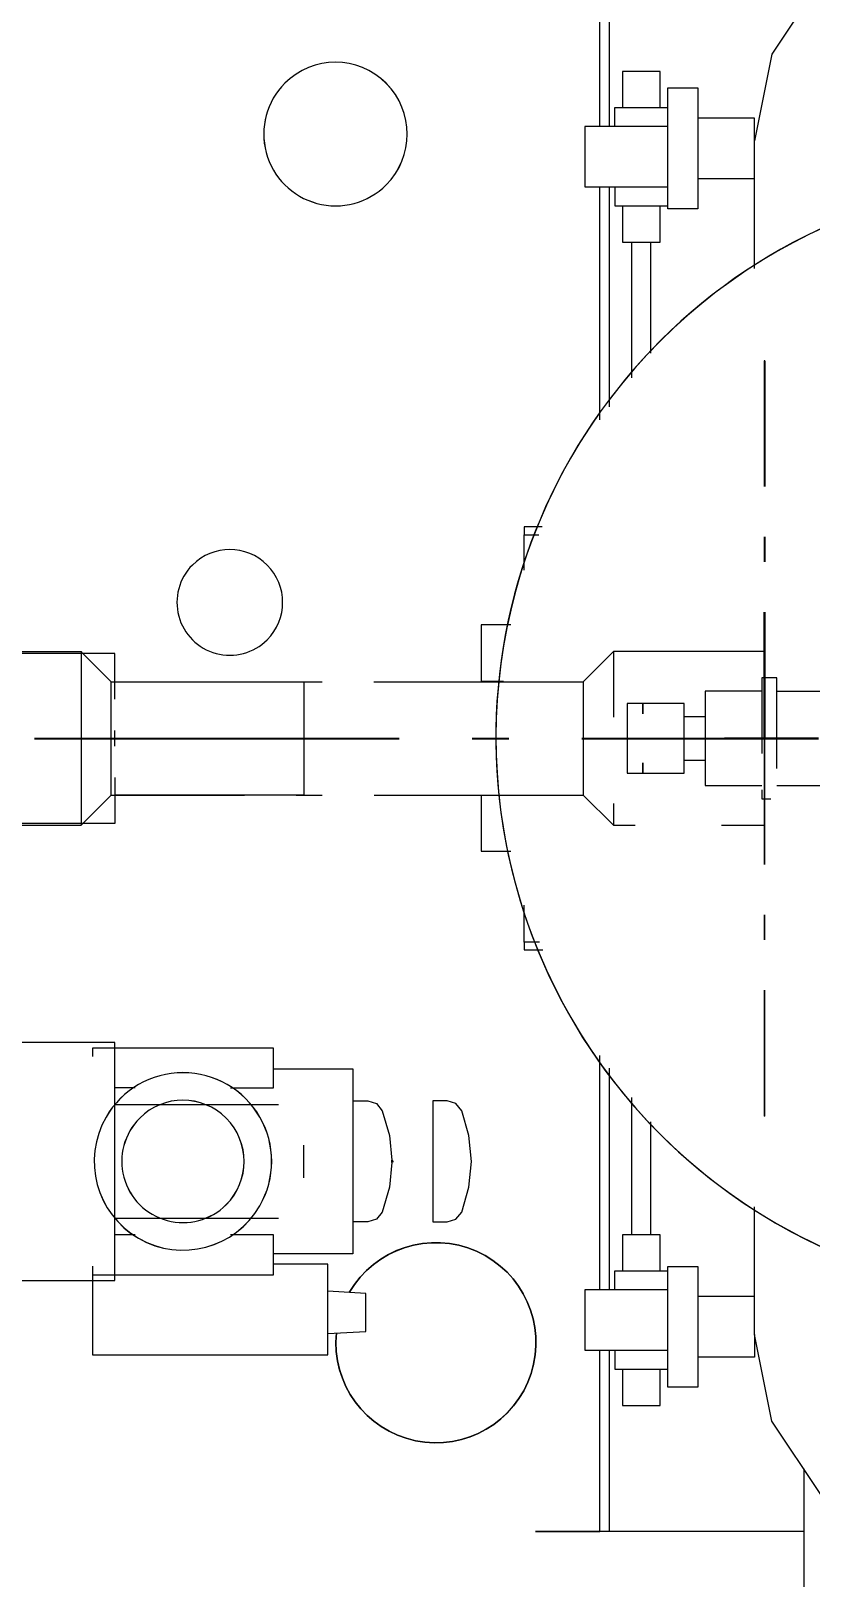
# Model space of a CAD drawing. Header units: millimetres. Extents: x -300 to 383236, y -195106 to -144646.
# Drawn here: x 25734 to 26767, y -164313 to -162265 of the extents above; entities that cross this region are included whole.
import ezdxf

# ---------------------------------------------------------------- set-up
doc = ezdxf.new("R2010")
doc.units = ezdxf.units.MM
doc.header["$LTSCALE"] = 60
doc.layers.add('EQUIPMENT', color=253, linetype='Continuous', lineweight=0)

# ---------------------------------------------------------------- blocks, each defined once
blk = doc.blocks.new('A$Cc6299706')
at = {"layer": 'EQUIPMENT', "lineweight": -3}
for points in [[(-43677.5, 32631), (-43677.5, 32695.5), (-43700.4, 32810.3), (-43765.4, 32907.6), (-43862.7, 32972.7), (-43977.5, 32995.5), (-44087.5, 32995.5), (-44087.5, 33090.5), (-44407.5, 33090.5), (-44407.5, 32995.5), (-44407.5, 32983.6), (-44462.3, 32972.7), (-44559.7, 32907.6), (-44624.7, 32810.3), (-44647.5, 32695.5), (-44647.5, 32725.5), (-44722.5, 32725.5)], [(-44852.5, 32714.5), (-44852.5, 32954.5), (-44937.5, 32954.5), (-44582.5, 32954.5)], [(-44839.5, 32714.5), (-44839.5, 32954.5)], [(-44772.5, 32739.5), (-44772.5, 32787.5), (-44822.5, 32787.5), (-44822.5, 32739.5)], [(-44832.5, 32714.5), (-44832.5, 32739.5), (-44762.5, 32739.5)], [(-44762.5, 32714.5), (-44872.5, 32714.5), (-44872.5, 32634.5), (-44762.5, 32634.5)], [(-44647.5, 32526.5), (-44647.5, 32695.5)], [(-44852.5, 32326.3), (-44852.5, 32634.5)], [(-44839.5, 32343.2), (-44839.5, 32634.5)], [(-44832.5, 32634.5), (-44832.5, 32609.5), (-44762.5, 32609.5)], [(-44722.5, 32645.5), (-44647.5, 32645.5)], [(-44822.5, 32609.5), (-44822.5, 32561.5), (-44772.5, 32561.5), (-44772.5, 32609.5)], [(-44810, 32381.7), (-44810, 32561.5)], [(-44785, 32414.3), (-44785, 32561.5)], [(-44635, 32404.5), (-44635, 32237.9)], [(-44634.2, 32404.5), (-44634.9, 32404.5)], [(-44634, 32404.5), (-44634, 32237.9)], [(-44928.8, 32184.5), (-44952.5, 32184.5), (-44952.5, 32174.1)], [(-44952.5, 32127.1), (-44952.5, 32174.1), (-44933.1, 32174.1)], [(-44635, 32171.3), (-44635, 32138)], [(-44634, 32171.3), (-44634, 32138)], [(-44970.4, 32055), (-45009.5, 32055), (-45009.5, 31980)], [(-44634, 31737.6), (-44634, 31904), (-44634.2, 31904.1), (-44634.3, 31904), (-44634.5, 31904), (-44634.7, 31904), (-44634.9, 31904.1), (-44635, 31904.3), (-44635, 31904.5), (-44635, 31904.7), (-44634.9, 31904.9), (-44635, 31905), (-44635, 32071.4)], [(-44634, 32071.4), (-44634, 31905), (-44634.2, 31904.9)], [(-45494.5, 31956.2), (-45494.5, 32017), (-45537, 32017), (-45815, 32017)], [(-45739.5, 32019.5), (-45539.5, 32019.5)], [(-44834.5, 32019.5), (-44874.5, 31979.5), (-44874.5, 31960.1), (-44874.5, 31951.4), (-44874.5, 31857.6), (-44874.5, 31848.9), (-44874.5, 31829.5), (-44834.5, 31789.5)], [(-44691.2, 31789.5), (-44634.5, 31789.5), (-44634.5, 32019.5), (-44834.5, 32019.5), (-44834.5, 31932.8)], [(-45499.5, 31979.5), (-45494.5, 31979.5), (-45323.1, 31979.5)], [(-45494.5, 31979.5), (-45244.5, 31979.5), (-45244.5, 31829.5), (-45494.5, 31829.5)], [(-45254.6, 31979.5), (-45220.3, 31979.5)], [(-45151.7, 31979.5), (-44980.3, 31979.5), (-44874.5, 31979.5)], [(-44980.2, 31980), (-45009.5, 31980), (-45009.5, 31979.5)], [(-44618, 31864.5), (-44618, 31984.5), (-44638, 31984.5), (-44638, 31884.5)], [(-44795.9, 31950.5), (-44815, 31950.5), (-44816.2, 31950.5), (-44816.2, 31858.5), (-44815, 31858.5), (-44795.9, 31858.5)], [(-44795.7, 31950.5), (-44795.9, 31950.5), (-44795.9, 31937)], [(-44795.7, 31872), (-44795.7, 31858.5), (-44758, 31858.5), (-44741, 31858.5), (-44741, 31950.5), (-44758, 31950.5), (-44795.7, 31950.5), (-44795.7, 31937)], [(-44638, 31967), (-44679.5, 31967), (-44713, 31967), (-44713, 31842), (-44679.5, 31842), (-44638, 31842)], [(-44618, 31967), (-44563, 31967), (-44515.1, 31967)], [(-44741, 31933.5), (-44713, 31933.5)], [(-45494.5, 31894.2), (-45494.5, 31914.8)], [(-45601.1, 31905), (-45118, 31905)], [(-45601.1, 31904), (-45118, 31904)], [(-45021.4, 31905), (-44973.1, 31905)], [(-45021.4, 31904), (-44973.1, 31904)], [(-44876.4, 31905), (-44634.9, 31905), (-44687.5, 31905)], [(-44876.4, 31904), (-44634.9, 31904), (-44687.5, 31904)], [(-44759.5, 31905), (-44635, 31905)], [(-44759.5, 31904.9), (-44759.5, 31904.1)], [(-44759.5, 31904), (-44635, 31904)], [(-44687.5, 31904.9), (-44687.5, 31904.1)], [(-44634.9, 31904.1), (-44635, 31904), (-44635, 31737.6)], [(-44634.2, 31904.1), (-44634.1, 31904.3), (-44634, 31904.5), (-44634.1, 31904.7), (-44634.2, 31904.9), (-44634.3, 31905), (-44634.5, 31905), (-44634.7, 31905), (-44634.9, 31904.9)], [(-44563, 31905), (-44634.2, 31905), (-44562.9, 31905), (-44634, 31905)], [(-44563, 31904), (-44634.2, 31904), (-44562.9, 31904), (-44634, 31904)], [(-44795.9, 31872), (-44795.9, 31858.5), (-44795.7, 31858.5)], [(-44741, 31875.5), (-44713, 31875.5)], [(-45494.5, 31852.8), (-45494.5, 31792), (-45537, 31792), (-45815, 31792)], [(-45499.5, 31829.5), (-45494.5, 31829.5), (-45323, 31829.5)], [(-45254.4, 31829.5), (-45220.1, 31829.5)], [(-45151.5, 31829.5), (-44980, 31829.5), (-44874.5, 31829.5)], [(-45009.5, 31829.5), (-45009.5, 31755), (-44970.2, 31755)], [(-44638, 31836.5), (-44638, 31824.5), (-44626, 31824.5)], [(-44618, 31842), (-44563, 31842), (-44515.1, 31842)], [(-44834.5, 31818.2), (-44834.5, 31789.5), (-44805.9, 31789.5)], [(-45739.5, 31789.5), (-45539.5, 31789.5)], [(-44932.3, 31634.9), (-44952.5, 31634.9), (-44952.5, 31683.9)], [(-44635, 31671), (-44635, 31637.7)], [(-44634, 31637.7), (-44634, 31671)], [(-44952.5, 31634.9), (-44952.5, 31624.5), (-44927.9, 31624.5)], [(-44635, 31571.1), (-44635, 31404.5)], [(-44634, 31404.5), (-44634, 31571.1)], [(-45815, 31187), (-45610.5, 31187), (-45524.5, 31187), (-45494.5, 31187), (-45494.5, 31205.8), (-45494.5, 31274), (-45494.5, 31415), (-45494.5, 31483.2), (-45494.5, 31494.5), (-45494.5, 31502), (-45610.5, 31502), (-45815, 31502)], [(-45341.4, 31441.8), (-45284.5, 31441.8), (-45284.5, 31494.5), (-45524.5, 31494.5), (-45524.5, 31483.2)], [(-44852.5, 31174.5), (-44852.5, 31484.7)], [(-45284.5, 31467), (-45179.5, 31467), (-45179.5, 31222), (-45284.5, 31222)], [(-44839.5, 31174.5), (-44839.5, 31467.8)], [(-45467.7, 31441.8), (-45494.5, 31441.8)], [(-45277.9, 31419.5), (-45494.5, 31419.5)], [(-45179.5, 31424.5), (-45159.5, 31424.5), (-45148, 31421), (-45140.5, 31411.6), (-45130.8, 31378.7), (-45127.7, 31346.2), (-45127.1, 31345.9), (-45126.5, 31344.5), (-45127.1, 31343.1), (-45127.7, 31342.9), (-45130.8, 31310.3), (-45140.5, 31277.4), (-45148, 31268), (-45159.5, 31264.5), (-45179.5, 31264.5)], [(-44810, 31247.5), (-44810, 31429.3)], [(-44634.2, 31404.5), (-44634.9, 31404.5)], [(-44785, 31247.5), (-44785, 31396.7)], [(-45244.5, 31322.8), (-45244.5, 31366.2)], [(-45127.7, 31343), (-45127.7, 31343.4), (-45127.7, 31343.7), (-45127.7, 31344.5), (-45127.7, 31345.3), (-45127.7, 31345.6), (-45127.7, 31346)], [(-43787.5, 31285.5), (-43747.5, 31285.5), (-43677.5, 31245.5), (-43677.5, 31115.5), (-43700.4, 31000.7), (-43765.4, 30903.4), (-43862.7, 30838.3), (-43977.5, 30815.5), (-44087.5, 30815.5), (-44087.5, 30720.5), (-44407.5, 30720.5), (-44407.5, 30815.5), (-44407.5, 30827.4), (-44462.3, 30838.3), (-44559.7, 30903.4), (-44624.7, 31000.7), (-44647.5, 31115.5), (-44647.5, 31085.5), (-44722.5, 31085.5)], [(-44647.5, 31115.5), (-44647.5, 31284.5)], [(-45494.5, 31269.5), (-45277.9, 31269.5)], [(-45524.5, 31205.8), (-45524.5, 31194.5), (-45284.5, 31194.5), (-45284.5, 31247.2), (-45341.4, 31247.2)], [(-45467.7, 31247.2), (-45494.5, 31247.2)], [(-44772.5, 31199.5), (-44772.5, 31247.5), (-44822.5, 31247.5), (-44822.5, 31199.5)], [(-45524.5, 31194.5), (-45524.5, 31088.5), (-45212.5, 31088.5), (-45212.5, 31208.5), (-45284.5, 31208.5)], [(-44832.5, 31174.5), (-44832.5, 31199.5), (-44762.5, 31199.5)], [(-45212.5, 31116.5), (-45162.5, 31119.5), (-45162.5, 31169.5), (-45212.5, 31172.5)], [(-44762.5, 31174.5), (-44872.5, 31174.5), (-44872.5, 31094.5), (-44762.5, 31094.5)], [(-44647.5, 31165.5), (-44722.5, 31165.5)], [(-44582.5, 30854.5), (-44937.5, 30854.5), (-44852.5, 30854.5), (-44852.5, 31094.5)], [(-44839.5, 30854.5), (-44839.5, 31094.5)], [(-44832.5, 31094.5), (-44832.5, 31069.5), (-44762.5, 31069.5)], [(-44822.5, 31069.5), (-44822.5, 31021.5), (-44772.5, 31021.5), (-44772.5, 31069.5)], [(-44582.5, 30937.6), (-44582.5, 30614.5), (-43912.5, 30614.5), (-43912.5, 30828.4)]]:
    blk.add_lwpolyline(points, dxfattribs=at)
for points in [[(-45269.7, 32771.7, 1.000034), (-45135.4, 32637.3, 0.999972)], [(-44964.7, 31713.3, 1), (-43530.3, 32097.7, 1)], [(-45392, 32134, 1.000034), (-45293, 32035, 0.999949)], [(-45506.3, 31403.2, 0.999975), (-45302.8, 31285.7, 1.000009)], [(-45461.8, 31401.8, 1.00005), (-45347.3, 31287.2, 0.999977)], [(-44943.4, 31063.9, -0.899025), (-45201.4, 31117.6, 0.899025), (-44943.4, 31063.9, 0.899014), (-45184.2, 31170.8, -0.899014)]]:
    blk.add_lwpolyline(points, format="xyb", close=True, dxfattribs=at)
for points in [[(-44722.5, 32605.5), (-44762.5, 32605.5), (-44762.5, 32765.5), (-44722.5, 32765.5)], [(-45499.5, 31951.4), (-45499.5, 31960.1), (-45499.5, 31979.5), (-45537, 32017), (-45539.5, 32019.5), (-45539.5, 31789.5), (-45537, 31792), (-45499.5, 31829.5), (-45499.5, 31848.9), (-45499.5, 31857.6)], [(-45054.5, 31424.5), (-45073.5, 31424.5), (-45073.5, 31264.5), (-45054.5, 31264.5), (-45043, 31268), (-45035.4, 31277.4), (-45025.8, 31310.3), (-45022.5, 31344.5), (-45025.8, 31378.7), (-45035.4, 31411.6), (-45043, 31421)], [(-44722.5, 31045.5), (-44762.5, 31045.5), (-44762.5, 31205.5), (-44722.5, 31205.5)]]:
    blk.add_lwpolyline(points, close=True, dxfattribs=at)
for centre, radius, start, end in [((-45202.5, 32704.5), 95, 315.0016, 134.9984), ((-45202.5, 32704.5), 95, 315.0016, 134.9984), ((-45202.5, 32704.5), 95, 315.0016, 134.9984), ((-45202.5, 32704.5), 95, 315.0016, 134.9984), ((-45202.5, 32704.5), 95, 134.998, 315.002), ((-45202.5, 32704.5), 95, 134.998, 315.002), ((-45202.5, 32704.5), 95, 134.998, 315.002), ((-45202.5, 32704.5), 95, 134.998, 315.002), ((-44247.5, 31905.5), 742.5, 14.9998, 194.9999), ((-44247.5, 31905.5), 742.5, 14.9998, 194.9999), ((-44247.5, 31905.5), 742.5, 14.9998, 194.9999), ((-44247.5, 31905.5), 742.5, 14.9998, 194.9999), ((-45342.5, 32084.5), 70, 315.0029, 134.9971), ((-45342.5, 32084.5), 70, 315.0029, 134.9971), ((-45342.5, 32084.5), 70, 315.0029, 134.9971), ((-45342.5, 32084.5), 70, 315.0029, 134.9971), ((-45342.5, 32084.5), 70, 134.9981, 315.0019), ((-45342.5, 32084.5), 70, 134.9981, 315.0019), ((-45342.5, 32084.5), 70, 134.9981, 315.0019), ((-45342.5, 32084.5), 70, 134.9981, 315.0019), ((-44247.5, 31905.5), 742.5, 194.9998, 14.9999), ((-44247.5, 31905.5), 742.5, 194.9998, 14.9999), ((-44247.5, 31905.5), 742.5, 194.9998, 14.9999), ((-44247.5, 31905.5), 742.5, 194.9998, 14.9999), ((-45404.5, 31344.5), 117.5, 329.9994, 150.0004), ((-45404.5, 31344.5), 117.5, 329.9994, 150.0004), ((-45404.5, 31344.5), 117.5, 329.9994, 150.0004), ((-45404.5, 31344.5), 117.5, 329.9994, 150.0004), ((-45404.5, 31344.5), 81, 315.0035, 135.0009), ((-45404.5, 31344.5), 81, 315.0035, 135.0009), ((-45404.5, 31344.5), 81, 315.0035, 135.0009), ((-45404.5, 31344.5), 81, 315.0035, 135.0009), ((-45404.5, 31344.5), 117.5, 150.0013, 329.9984), ((-45404.5, 31344.5), 117.5, 150.0013, 329.9984), ((-45404.5, 31344.5), 117.5, 150.0013, 329.9984), ((-45404.5, 31344.5), 117.5, 150.0013, 329.9984), ((-45404.5, 31344.5), 81, 134.9993, 315.0051), ((-45404.5, 31344.5), 81, 134.9993, 315.0051), ((-45404.5, 31344.5), 81, 134.9993, 315.0051), ((-45404.5, 31344.5), 81, 134.9993, 315.0051), ((-45069.5, 31104.5), 132.5, 342.1456, 149.9695), ((-45069.5, 31104.5), 132.5, 342.1456, 149.9695), ((-45069.5, 31104.5), 132.5, 342.1456, 149.9695), ((-45069.5, 31104.5), 132.5, 174.3204, 342.1458), ((-45069.5, 31104.5), 132.5, 174.3204, 342.1458), ((-45069.5, 31104.5), 132.5, 174.3204, 342.1458)]:
    blk.add_arc(centre, radius, start, end, dxfattribs=at)
blk = doc.blocks.new('A$C44261593')
h = blk.add_hatch()
h.set_pattern_fill('ANSI31', color=253, scale=100)
h.set_pattern_definition([(45, (0, -50460), (-224.5064, 224.5064), [])])
edge = h.paths.add_edge_path()
edge.add_line((-58347, -14256), (-58347, -14056))
edge.add_line((-58347, -14056), (-57547, -14056))
edge.add_line((-57547, -14056), (-57547, -15056))
edge.add_line((-57547, -15056), (-60547, -15056))
edge.add_line((-60547, -15056), (-60547, -31056))
edge.add_line((-60547, -31056), (-57647, -31056))
edge.add_line((-57647, -31056), (-57647, -32268))
edge.add_line((-57647, -32268), (-43347, -32268))
edge.add_line((-43347, -32268), (-43347, -29256))
edge.add_line((-43347, -29256), (-34347, -29256))
edge.add_line((-34347, -29256), (-34347, -14206))
edge.add_line((-34347, -14206), (-33547, -14206))
edge.add_line((-33547, -14206), (-33547, -29256))
edge.add_line((-33547, -29256), (-30497, -29256))
edge.add_line((-30497, -29256), (-30497, -30056))
edge.add_line((-30497, -30056), (-30547, -30056))
edge.add_line((-30547, -30056), (-30547, -34906))
edge.add_line((-30547, -34906), (-30569.2, -34906))
edge.add_arc((-31589.7, -35133.7), 1045.6, 12.5777, 76.5787)
edge.add_line((-31347, -34116.7), (-31347, -30056))
edge.add_line((-31347, -30056), (-42547, -30056))
edge.add_line((-42547, -30056), (-42547, -34906))
edge.add_line((-42547, -34906), (-43347, -34906))
edge.add_line((-43347, -34906), (-43347, -33068))
edge.add_line((-43347, -33068), (-57647, -33068))
edge.add_line((-57647, -33068), (-57647, -34906))
edge.add_line((-57647, -34906), (-58447, -34906))
edge.add_line((-58447, -34906), (-58447, -31856))
edge.add_line((-58447, -31856), (-66197, -31856))
edge.add_line((-66197, -31856), (-66197, -31056))
edge.add_line((-66197, -31056), (-61347, -31056))
edge.add_line((-61347, -31056), (-61347, -14256))
edge.add_line((-61347, -14256), (-58347, -14256))

msp = doc.modelspace()

# ---------------------------------------------------------------- block references
for name, p in [('A$C44261593', (71340, -144646.1)), ('A$Cc6299706', (71340, -195106.1))]:
    msp.add_blockref(name, p)

doc.saveas('drawing.dxf')
